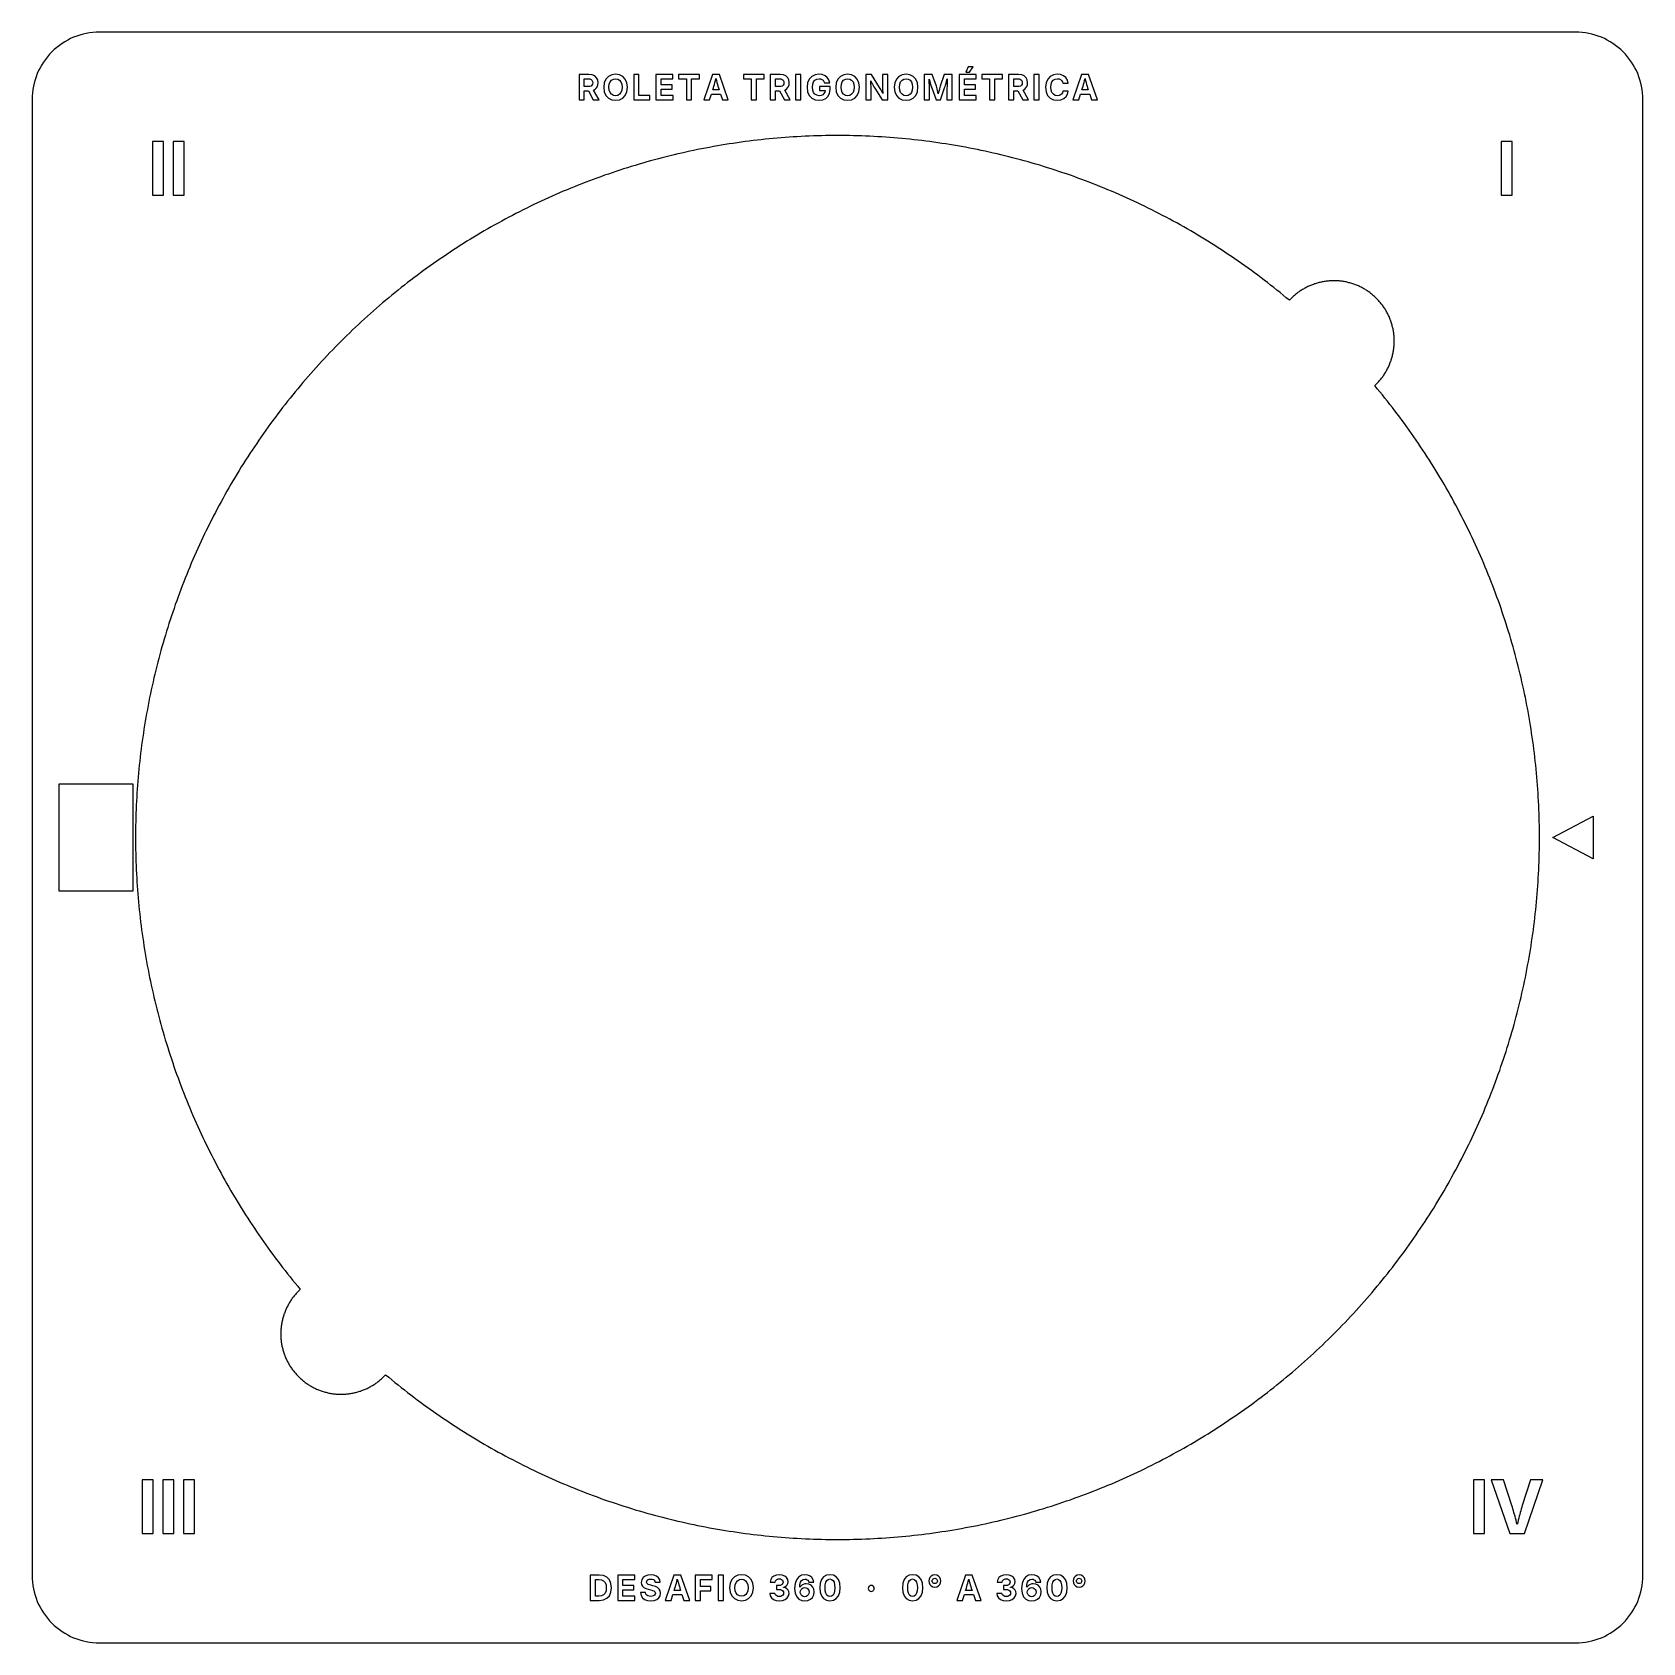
# Model space of a CAD drawing. Header units: millimetres. Extents: x 0 to 240, y 0 to 240.
import ezdxf

# ---------------------------------------------------------------- set-up
doc = ezdxf.new("R2010")
doc.units = ezdxf.units.MM
for name, color, linetype in [('CORTE', 1, 'CONTINUOUS'), ('GRAVAR', 7, 'CONTINUOUS'), ('MARCAR', 5, 'CONTINUOUS')]:
    doc.layers.add(name, color=color, linetype=linetype)

msp = doc.modelspace()

# ---------------------------------------------------------------- linework, layer by layer
at = {"layer": 'CORTE'}
for points in [[(230, 0), (230.491, 0.012), (230.98, 0.048), (231.467, 0.108), (231.951, 0.192), (232.43, 0.3), (232.903, 0.431), (233.369, 0.585), (233.827, 0.761), (234.276, 0.96), (234.714, 1.181), (235.141, 1.423), (235.556, 1.685), (235.957, 1.968), (236.344, 2.27), (236.716, 2.59), (237.071, 2.929), (237.41, 3.284), (237.73, 3.656), (238.032, 4.043), (238.315, 4.444), (238.577, 4.859), (238.819, 5.286), (239.04, 5.724), (239.239, 6.173), (239.415, 6.631), (239.569, 7.097), (239.7, 7.57), (239.808, 8.049), (239.892, 8.533), (239.952, 9.02), (239.988, 9.509), (240, 10), (240, 230), (239.988, 230.491), (239.952, 230.98), (239.892, 231.467), (239.808, 231.951), (239.7, 232.43), (239.569, 232.903), (239.415, 233.369), (239.239, 233.827), (239.04, 234.276), (238.819, 234.714), (238.577, 235.141), (238.315, 235.556), (238.032, 235.957), (237.73, 236.344), (237.41, 236.716), (237.071, 237.071), (236.716, 237.41), (236.344, 237.73), (235.957, 238.032), (235.556, 238.315), (235.141, 238.577), (234.714, 238.819), (234.276, 239.04), (233.827, 239.239), (233.369, 239.415), (232.903, 239.569), (232.43, 239.7), (231.951, 239.808), (231.467, 239.892), (230.98, 239.952), (230.491, 239.988), (230, 240), (10, 240), (9.509, 239.988), (9.02, 239.952), (8.533, 239.892), (8.049, 239.808), (7.57, 239.7), (7.097, 239.569), (6.631, 239.415), (6.173, 239.239), (5.724, 239.04), (5.286, 238.819), (4.859, 238.577), (4.444, 238.315), (4.043, 238.032), (3.656, 237.73), (3.284, 237.41), (2.929, 237.071), (2.59, 236.716), (2.27, 236.344), (1.968, 235.957), (1.685, 235.556), (1.423, 235.141), (1.181, 234.714), (0.96, 234.276), (0.761, 233.827), (0.585, 233.369), (0.431, 232.903), (0.3, 232.43), (0.192, 231.951), (0.108, 231.467), (0.048, 230.98), (0.012, 230.491), (0, 230), (0, 10), (0.012, 9.509), (0.048, 9.02), (0.108, 8.533), (0.192, 8.049), (0.3, 7.57), (0.431, 7.097), (0.585, 6.631), (0.761, 6.173), (0.96, 5.724), (1.181, 5.286), (1.423, 4.859), (1.685, 4.444), (1.968, 4.043), (2.27, 3.656), (2.59, 3.284), (2.929, 2.929), (3.284, 2.59), (3.656, 2.27), (4.043, 1.968), (4.444, 1.685), (4.859, 1.423), (5.286, 1.181), (5.724, 0.96), (6.173, 0.761), (6.631, 0.585), (7.097, 0.431), (7.57, 0.3), (8.049, 0.192), (8.533, 0.108), (9.02, 0.048), (9.509, 0.012), (10, 0)], [(200.048, 187.332), (200.157, 187.434), (200.265, 187.538), (200.371, 187.643), (200.475, 187.751), (200.578, 187.86), (200.678, 187.971), (200.777, 188.083), (200.874, 188.198), (200.969, 188.313), (201.062, 188.431), (201.153, 188.55), (201.242, 188.67), (201.329, 188.792), (201.414, 188.915), (201.497, 189.04), (201.578, 189.166), (201.657, 189.293), (201.733, 189.422), (201.808, 189.552), (201.88, 189.683), (201.95, 189.815), (202.018, 189.948), (202.084, 190.083), (202.147, 190.219), (202.208, 190.355), (202.267, 190.493), (202.324, 190.632), (202.378, 190.771), (202.43, 190.912), (202.48, 191.053), (202.527, 191.195), (202.572, 191.338), (202.614, 191.481), (202.654, 191.626), (202.692, 191.771), (202.727, 191.916), (202.76, 192.062), (202.791, 192.209), (202.819, 192.356), (202.844, 192.503), (202.867, 192.651), (202.888, 192.8), (202.906, 192.948), (202.922, 193.097), (202.935, 193.246), (202.945, 193.396), (202.954, 193.545), (202.959, 193.695), (202.963, 193.845), (202.963, 193.994), (202.962, 194.144), (202.957, 194.294), (202.951, 194.443), (202.941, 194.593), (202.93, 194.742), (202.915, 194.891), (202.899, 195.04), (202.88, 195.188), (202.858, 195.337), (202.834, 195.484), (202.807, 195.632), (202.778, 195.779), (202.747, 195.925), (202.713, 196.071), (202.677, 196.216), (202.638, 196.361), (202.597, 196.505), (202.554, 196.648), (202.508, 196.791), (202.46, 196.932), (202.409, 197.073), (202.356, 197.213), (202.301, 197.353), (202.243, 197.491), (202.183, 197.628), (202.121, 197.764), (202.057, 197.9), (201.99, 198.034), (201.922, 198.167), (201.851, 198.298), (201.777, 198.429), (201.702, 198.558), (201.624, 198.687), (201.545, 198.813), (201.463, 198.939), (201.379, 199.063), (201.293, 199.186), (201.205, 199.307), (201.116, 199.427), (201.024, 199.545), (200.93, 199.661), (200.834, 199.777), (200.736, 199.89), (200.637, 200.002), (200.536, 200.112), (200.432, 200.221), (200.327, 200.327), (200.221, 200.432), (200.112, 200.536), (200.002, 200.637), (199.89, 200.736), (199.777, 200.834), (199.661, 200.93), (199.545, 201.024), (199.427, 201.116), (199.307, 201.205), (199.186, 201.293), (199.063, 201.379), (198.939, 201.463), (198.813, 201.545), (198.687, 201.624), (198.558, 201.702), (198.429, 201.777), (198.298, 201.851), (198.167, 201.922), (198.034, 201.99), (197.9, 202.057), (197.764, 202.121), (197.628, 202.183), (197.491, 202.243), (197.353, 202.301), (197.213, 202.356), (197.073, 202.409), (196.932, 202.46), (196.791, 202.508), (196.648, 202.554), (196.505, 202.597), (196.361, 202.638), (196.216, 202.677), (196.071, 202.713), (195.925, 202.747), (195.779, 202.778), (195.632, 202.807), (195.484, 202.834), (195.337, 202.858), (195.188, 202.88), (195.04, 202.899), (194.891, 202.915), (194.742, 202.93), (194.593, 202.941), (194.443, 202.951), (194.294, 202.957), (194.144, 202.962), (193.994, 202.963), (193.845, 202.963), (193.695, 202.959), (193.545, 202.954), (193.396, 202.945), (193.246, 202.935), (193.097, 202.922), (192.948, 202.906), (192.8, 202.888), (192.651, 202.867), (192.503, 202.844), (192.356, 202.819), (192.209, 202.791), (192.062, 202.76), (191.916, 202.727), (191.771, 202.692), (191.626, 202.654), (191.481, 202.614), (191.338, 202.572), (191.195, 202.527), (191.053, 202.48), (190.912, 202.43), (190.771, 202.378), (190.632, 202.324), (190.493, 202.267), (190.355, 202.208), (190.219, 202.147), (190.083, 202.084), (189.948, 202.018), (189.815, 201.95), (189.683, 201.88), (189.552, 201.808), (189.422, 201.733), (189.293, 201.657), (189.166, 201.578), (189.04, 201.497), (188.915, 201.414), (188.792, 201.329), (188.67, 201.242), (188.55, 201.153), (188.431, 201.062), (188.313, 200.969), (188.198, 200.874), (188.083, 200.777), (187.971, 200.678), (187.86, 200.578), (187.751, 200.475), (187.643, 200.371), (187.538, 200.265), (187.434, 200.157), (187.332, 200.048), (186.872, 200.432), (186.409, 200.814), (185.945, 201.194), (185.478, 201.57), (185.01, 201.944), (184.539, 202.316), (184.066, 202.684), (183.591, 203.05), (183.114, 203.413), (182.635, 203.774), (182.153, 204.132), (181.67, 204.486), (181.185, 204.839), (180.697, 205.188), (180.208, 205.534), (179.717, 205.878), (179.223, 206.219), (178.728, 206.557), (178.231, 206.892), (177.732, 207.225), (177.231, 207.554), (176.728, 207.881), (176.224, 208.205), (175.717, 208.526), (175.209, 208.844), (174.698, 209.159), (174.186, 209.471), (173.673, 209.78), (173.157, 210.086), (172.64, 210.389), (172.121, 210.69), (171.6, 210.987), (171.078, 211.281), (170.553, 211.572), (170.028, 211.861), (169.5, 212.146), (168.971, 212.428), (168.441, 212.707), (167.908, 212.984), (167.375, 213.257), (166.839, 213.527), (166.302, 213.794), (165.764, 214.058), (165.224, 214.318), (164.682, 214.576), (164.14, 214.831), (163.595, 215.082), (163.049, 215.331), (162.502, 215.576), (161.954, 215.818), (161.404, 216.057), (160.852, 216.292), (160.3, 216.525), (159.746, 216.755), (159.19, 216.981), (158.634, 217.204), (158.076, 217.424), (157.517, 217.64), (156.956, 217.854), (156.395, 218.064), (155.832, 218.271), (155.268, 218.475), (154.703, 218.675), (154.137, 218.873), (153.57, 219.067), (153.001, 219.258), (152.432, 219.445), (151.861, 219.629), (151.289, 219.811), (150.717, 219.988), (150.143, 220.163), (149.568, 220.334), (148.993, 220.502), (148.416, 220.666), (147.839, 220.827), (147.26, 220.985), (146.681, 221.14), (146.1, 221.291), (145.519, 221.439), (144.937, 221.584), (144.355, 221.725), (143.771, 221.863), (143.187, 221.998), (142.602, 222.129), (142.016, 222.257), (141.429, 222.381), (140.842, 222.503), (140.254, 222.62), (139.666, 222.735), (139.076, 222.846), (138.487, 222.953), (137.896, 223.058), (137.305, 223.159), (136.713, 223.256), (136.121, 223.35), (135.528, 223.441), (134.935, 223.528), (134.341, 223.612), (133.747, 223.693), (133.153, 223.77), (132.558, 223.843), (131.962, 223.914), (131.366, 223.981), (130.77, 224.044), (130.173, 224.104), (129.576, 224.161), (128.979, 224.214), (128.382, 224.264), (127.784, 224.31), (127.186, 224.353), (126.587, 224.392), (125.989, 224.428), (125.39, 224.461), (124.791, 224.49), (124.192, 224.516), (123.593, 224.538), (122.993, 224.557), (122.394, 224.573), (121.795, 224.585), (121.195, 224.593), (120.595, 224.598), (119.996, 224.6), (119.396, 224.598), (118.797, 224.593), (118.197, 224.584), (117.598, 224.572), (116.998, 224.557), (116.399, 224.538), (115.8, 224.516), (115.2, 224.49), (114.602, 224.461), (114.003, 224.428), (113.404, 224.392), (112.806, 224.352), (112.208, 224.309), (111.61, 224.263), (111.013, 224.213), (110.415, 224.16), (109.818, 224.103), (109.222, 224.043), (108.625, 223.98), (108.03, 223.913), (107.434, 223.842), (106.839, 223.769), (106.244, 223.692), (105.65, 223.611), (105.057, 223.527), (104.463, 223.44), (103.871, 223.349), (103.278, 223.255), (102.687, 223.157), (102.096, 223.056), (101.505, 222.952), (100.915, 222.844), (100.326, 222.733), (99.737, 222.619), (99.15, 222.501), (98.562, 222.38), (97.976, 222.255), (97.39, 222.127), (96.805, 221.996), (96.221, 221.861), (95.637, 221.723), (95.054, 221.582), (94.472, 221.437), (93.891, 221.289), (93.311, 221.138), (92.732, 220.983), (92.153, 220.825), (91.576, 220.664), (90.999, 220.499), (90.424, 220.331), (89.849, 220.16), (89.275, 219.986), (88.703, 219.808), (88.131, 219.627), (87.56, 219.443), (86.991, 219.255), (86.422, 219.064), (85.855, 218.87), (85.289, 218.673), (84.724, 218.472), (84.16, 218.268), (83.597, 218.061), (83.036, 217.851), (82.475, 217.637), (81.916, 217.421), (81.358, 217.201), (80.802, 216.978), (80.247, 216.751), (79.693, 216.522), (79.14, 216.289), (78.589, 216.053), (78.039, 215.814), (77.49, 215.572), (76.943, 215.327), (76.397, 215.079), (75.853, 214.827), (75.31, 214.573), (74.769, 214.315), (74.229, 214.054), (73.69, 213.79), (73.153, 213.523), (72.618, 213.253), (72.084, 212.98), (71.552, 212.704), (71.021, 212.424), (70.492, 212.142), (69.965, 211.857), (69.439, 211.568), (68.915, 211.277), (68.393, 210.983), (67.872, 210.685), (67.353, 210.385), (66.836, 210.082), (66.32, 209.775), (65.806, 209.466), (65.294, 209.154), (64.784, 208.839), (64.276, 208.521), (63.769, 208.2), (63.265, 207.876), (62.762, 207.55), (62.261, 207.22), (61.762, 206.888), (61.265, 206.552), (60.77, 206.214), (60.276, 205.873), (59.785, 205.53), (59.296, 205.183), (58.808, 204.834), (58.323, 204.481), (57.84, 204.127), (57.359, 203.769), (56.879, 203.408), (56.402, 203.045), (55.927, 202.679), (55.454, 202.311), (54.984, 201.939), (54.515, 201.565), (54.048, 201.188), (53.584, 200.809), (53.122, 200.427), (52.662, 200.042), (52.204, 199.655), (51.749, 199.265), (51.296, 198.872), (50.845, 198.477), (50.396, 198.08), (49.949, 197.679), (49.505, 197.276), (49.063, 196.871), (48.624, 196.463), (48.187, 196.053), (47.752, 195.64), (47.319, 195.224), (46.889, 194.806), (46.462, 194.386), (46.037, 193.963), (45.614, 193.538), (45.194, 193.111), (44.776, 192.681), (44.36, 192.248), (43.947, 191.813), (43.537, 191.376), (43.129, 190.937), (42.724, 190.495), (42.321, 190.051), (41.92, 189.604), (41.523, 189.155), (41.128, 188.704), (40.735, 188.251), (40.345, 187.796), (39.958, 187.338), (39.573, 186.878), (39.191, 186.416), (38.812, 185.952), (38.435, 185.485), (38.061, 185.016), (37.689, 184.546), (37.321, 184.073), (36.955, 183.598), (36.592, 183.121), (36.231, 182.641), (35.873, 182.16), (35.519, 181.677), (35.166, 181.192), (34.817, 180.704), (34.47, 180.215), (34.127, 179.724), (33.786, 179.23), (33.448, 178.735), (33.112, 178.238), (32.78, 177.739), (32.45, 177.238), (32.124, 176.735), (31.8, 176.231), (31.479, 175.724), (31.161, 175.216), (30.846, 174.706), (30.534, 174.194), (30.225, 173.68), (29.918, 173.164), (29.615, 172.647), (29.315, 172.128), (29.017, 171.607), (28.723, 171.085), (28.432, 170.561), (28.143, 170.035), (27.858, 169.508), (27.576, 168.979), (27.296, 168.448), (27.02, 167.916), (26.747, 167.382), (26.477, 166.847), (26.21, 166.31), (25.946, 165.771), (25.685, 165.231), (25.427, 164.69), (25.173, 164.147), (24.921, 163.603), (24.673, 163.057), (24.428, 162.51), (24.186, 161.961), (23.947, 161.411), (23.711, 160.86), (23.478, 160.307), (23.249, 159.753), (23.022, 159.198), (22.799, 158.642), (22.579, 158.084), (22.363, 157.525), (22.149, 156.964), (21.939, 156.403), (21.732, 155.84), (21.528, 155.276), (21.327, 154.711), (21.13, 154.145), (20.936, 153.578), (20.745, 153.009), (20.557, 152.44), (20.373, 151.869), (20.192, 151.297), (20.014, 150.725), (19.84, 150.151), (19.669, 149.576), (19.501, 149.001), (19.336, 148.424), (19.175, 147.847), (19.017, 147.268), (18.862, 146.689), (18.711, 146.109), (18.563, 145.528), (18.418, 144.946), (18.277, 144.363), (18.139, 143.779), (18.004, 143.195), (17.873, 142.61), (17.745, 142.024), (17.62, 141.438), (17.499, 140.85), (17.381, 140.263), (17.267, 139.674), (17.156, 139.085), (17.048, 138.495), (16.944, 137.904), (16.843, 137.313), (16.745, 136.722), (16.651, 136.129), (16.56, 135.537), (16.473, 134.943), (16.389, 134.35), (16.308, 133.756), (16.231, 133.161), (16.158, 132.566), (16.087, 131.97), (16.02, 131.375), (15.957, 130.778), (15.897, 130.182), (15.84, 129.585), (15.787, 128.987), (15.737, 128.39), (15.691, 127.792), (15.648, 127.194), (15.608, 126.596), (15.572, 125.997), (15.539, 125.398), (15.51, 124.8), (15.484, 124.2), (15.462, 123.601), (15.443, 123.002), (15.428, 122.402), (15.416, 121.803), (15.407, 121.203), (15.402, 120.604), (15.4, 120.004), (15.402, 119.405), (15.407, 118.805), (15.415, 118.205), (15.427, 117.606), (15.443, 117.007), (15.462, 116.407), (15.484, 115.808), (15.51, 115.209), (15.539, 114.61), (15.572, 114.011), (15.608, 113.413), (15.647, 112.814), (15.69, 112.216), (15.736, 111.618), (15.786, 111.021), (15.839, 110.424), (15.896, 109.827), (15.956, 109.23), (16.019, 108.634), (16.086, 108.038), (16.157, 107.442), (16.23, 106.847), (16.307, 106.253), (16.388, 105.659), (16.472, 105.065), (16.559, 104.472), (16.65, 103.879), (16.744, 103.287), (16.841, 102.695), (16.942, 102.104), (17.047, 101.513), (17.154, 100.924), (17.265, 100.334), (17.38, 99.746), (17.497, 99.158), (17.619, 98.571), (17.743, 97.984), (17.871, 97.398), (18.002, 96.813), (18.137, 96.229), (18.275, 95.645), (18.416, 95.063), (18.561, 94.481), (18.709, 93.9), (18.86, 93.319), (19.015, 92.74), (19.173, 92.161), (19.334, 91.584), (19.498, 91.007), (19.666, 90.432), (19.837, 89.857), (20.012, 89.283), (20.189, 88.711), (20.371, 88.139), (20.555, 87.568), (20.742, 86.999), (20.933, 86.43), (21.127, 85.863), (21.325, 85.297), (21.525, 84.732), (21.729, 84.168), (21.936, 83.605), (22.146, 83.044), (22.36, 82.483), (22.576, 81.924), (22.796, 81.366), (23.019, 80.81), (23.245, 80.254), (23.475, 79.7), (23.708, 79.148), (23.943, 78.596), (24.182, 78.046), (24.424, 77.498), (24.669, 76.951), (24.918, 76.405), (25.169, 75.86), (25.424, 75.318), (25.682, 74.776), (25.942, 74.236), (26.206, 73.698), (26.473, 73.161), (26.743, 72.625), (27.016, 72.092), (27.293, 71.559), (27.572, 71.029), (27.854, 70.5), (28.139, 69.972), (28.428, 69.447), (28.719, 68.922), (29.013, 68.4), (29.31, 67.879), (29.611, 67.36), (29.914, 66.843), (30.22, 66.327), (30.529, 65.814), (30.841, 65.302), (31.156, 64.791), (31.474, 64.283), (31.795, 63.776), (32.119, 63.272), (32.446, 62.769), (32.775, 62.268), (33.108, 61.769), (33.443, 61.272), (33.781, 60.777), (34.122, 60.283), (34.466, 59.792), (34.812, 59.303), (35.161, 58.815), (35.514, 58.33), (35.868, 57.847), (36.226, 57.365), (36.587, 56.886), (36.95, 56.409), (37.316, 55.934), (37.684, 55.461), (38.056, 54.99), (38.43, 54.522), (38.806, 54.055), (39.186, 53.591), (39.568, 53.128), (39.952, 52.668), (39.843, 52.566), (39.735, 52.462), (39.629, 52.357), (39.525, 52.249), (39.422, 52.14), (39.322, 52.029), (39.223, 51.917), (39.126, 51.802), (39.031, 51.687), (38.938, 51.569), (38.847, 51.45), (38.758, 51.33), (38.671, 51.208), (38.586, 51.085), (38.503, 50.96), (38.422, 50.834), (38.343, 50.707), (38.267, 50.578), (38.192, 50.448), (38.12, 50.317), (38.05, 50.185), (37.982, 50.052), (37.916, 49.917), (37.853, 49.781), (37.792, 49.645), (37.733, 49.507), (37.676, 49.368), (37.622, 49.229), (37.57, 49.088), (37.52, 48.947), (37.473, 48.805), (37.428, 48.662), (37.386, 48.519), (37.346, 48.374), (37.308, 48.229), (37.273, 48.084), (37.24, 47.938), (37.209, 47.791), (37.181, 47.644), (37.156, 47.497), (37.133, 47.349), (37.112, 47.2), (37.094, 47.052), (37.078, 46.903), (37.065, 46.754), (37.055, 46.604), (37.046, 46.455), (37.041, 46.305), (37.037, 46.155), (37.037, 46.006), (37.038, 45.856), (37.043, 45.706), (37.049, 45.557), (37.059, 45.407), (37.07, 45.258), (37.085, 45.109), (37.101, 44.96), (37.12, 44.812), (37.142, 44.663), (37.166, 44.516), (37.193, 44.368), (37.222, 44.221), (37.253, 44.075), (37.287, 43.929), (37.323, 43.784), (37.362, 43.639), (37.403, 43.495), (37.446, 43.352), (37.492, 43.209), (37.54, 43.068), (37.591, 42.927), (37.644, 42.787), (37.699, 42.647), (37.757, 42.509), (37.817, 42.372), (37.879, 42.236), (37.943, 42.1), (38.01, 41.966), (38.078, 41.833), (38.149, 41.702), (38.223, 41.571), (38.298, 41.442), (38.376, 41.313), (38.455, 41.187), (38.537, 41.061), (38.621, 40.937), (38.707, 40.814), (38.795, 40.693), (38.884, 40.573), (38.976, 40.455), (39.07, 40.339), (39.166, 40.223), (39.264, 40.11), (39.363, 39.998), (39.464, 39.888), (39.568, 39.779), (39.673, 39.673), (39.779, 39.568), (39.888, 39.464), (39.998, 39.363), (40.11, 39.264), (40.223, 39.166), (40.339, 39.07), (40.455, 38.976), (40.573, 38.884), (40.693, 38.795), (40.814, 38.707), (40.937, 38.621), (41.061, 38.537), (41.187, 38.455), (41.313, 38.376), (41.442, 38.298), (41.571, 38.223), (41.702, 38.149), (41.833, 38.078), (41.966, 38.01), (42.1, 37.943), (42.236, 37.879), (42.372, 37.817), (42.509, 37.757), (42.647, 37.699), (42.787, 37.644), (42.927, 37.591), (43.068, 37.54), (43.209, 37.492), (43.352, 37.446), (43.495, 37.403), (43.639, 37.362), (43.784, 37.323), (43.929, 37.287), (44.075, 37.253), (44.221, 37.222), (44.368, 37.193), (44.516, 37.166), (44.663, 37.142), (44.812, 37.12), (44.96, 37.101), (45.109, 37.085), (45.258, 37.07), (45.407, 37.059), (45.557, 37.049), (45.706, 37.043), (45.856, 37.038), (46.006, 37.037), (46.155, 37.037), (46.305, 37.041), (46.455, 37.046), (46.604, 37.055), (46.754, 37.065), (46.903, 37.078), (47.052, 37.094), (47.2, 37.112), (47.349, 37.133), (47.497, 37.156), (47.644, 37.181), (47.791, 37.209), (47.938, 37.24), (48.084, 37.273), (48.229, 37.308), (48.374, 37.346), (48.519, 37.386), (48.662, 37.428), (48.805, 37.473), (48.947, 37.52), (49.088, 37.57), (49.229, 37.622), (49.368, 37.676), (49.507, 37.733), (49.645, 37.792), (49.781, 37.853), (49.917, 37.916), (50.052, 37.982), (50.185, 38.05), (50.317, 38.12), (50.448, 38.192), (50.578, 38.267), (50.707, 38.343), (50.834, 38.422), (50.96, 38.503), (51.085, 38.586), (51.208, 38.671), (51.33, 38.758), (51.45, 38.847), (51.569, 38.938), (51.687, 39.031), (51.802, 39.126), (51.917, 39.223), (52.029, 39.322), (52.14, 39.422), (52.249, 39.525), (52.357, 39.629), (52.462, 39.735), (52.566, 39.843), (52.668, 39.952), (53.128, 39.568), (53.591, 39.186), (54.055, 38.806), (54.522, 38.43), (54.99, 38.056), (55.461, 37.684), (55.934, 37.316), (56.409, 36.95), (56.886, 36.587), (57.365, 36.226), (57.847, 35.868), (58.33, 35.514), (58.815, 35.161), (59.303, 34.812), (59.792, 34.466), (60.283, 34.122), (60.777, 33.781), (61.272, 33.443), (61.769, 33.108), (62.268, 32.775), (62.769, 32.446), (63.272, 32.119), (63.776, 31.795), (64.283, 31.474), (64.791, 31.156), (65.302, 30.841), (65.814, 30.529), (66.327, 30.22), (66.843, 29.914), (67.36, 29.611), (67.879, 29.31), (68.4, 29.013), (68.922, 28.719), (69.447, 28.428), (69.972, 28.139), (70.5, 27.854), (71.029, 27.572), (71.559, 27.293), (72.092, 27.016), (72.625, 26.743), (73.161, 26.473), (73.698, 26.206), (74.236, 25.942), (74.776, 25.682), (75.318, 25.424), (75.86, 25.169), (76.405, 24.918), (76.951, 24.669), (77.498, 24.424), (78.046, 24.182), (78.596, 23.943), (79.148, 23.708), (79.7, 23.475), (80.254, 23.245), (80.81, 23.019), (81.366, 22.796), (81.924, 22.576), (82.483, 22.36), (83.044, 22.146), (83.605, 21.936), (84.168, 21.729), (84.732, 21.525), (85.297, 21.325), (85.863, 21.127), (86.43, 20.933), (86.999, 20.742), (87.568, 20.555), (88.139, 20.371), (88.711, 20.189), (89.283, 20.012), (89.857, 19.837), (90.432, 19.666), (91.007, 19.498), (91.584, 19.334), (92.161, 19.173), (92.74, 19.015), (93.319, 18.86), (93.9, 18.709), (94.481, 18.561), (95.063, 18.416), (95.645, 18.275), (96.229, 18.137), (96.813, 18.002), (97.398, 17.871), (97.984, 17.743), (98.571, 17.619), (99.158, 17.497), (99.746, 17.38), (100.334, 17.265), (100.924, 17.154), (101.513, 17.047), (102.104, 16.942), (102.695, 16.841), (103.287, 16.744), (103.879, 16.65), (104.472, 16.559), (105.065, 16.472), (105.659, 16.388), (106.253, 16.307), (106.847, 16.23), (107.442, 16.157), (108.038, 16.086), (108.634, 16.019), (109.23, 15.956), (109.827, 15.896), (110.424, 15.839), (111.021, 15.786), (111.618, 15.736), (112.216, 15.69), (112.814, 15.647), (113.413, 15.608), (114.011, 15.572), (114.61, 15.539), (115.209, 15.51), (115.808, 15.484), (116.407, 15.462), (117.007, 15.443), (117.606, 15.427), (118.205, 15.415), (118.805, 15.407), (119.405, 15.402), (120.004, 15.4), (120.604, 15.402), (121.203, 15.407), (121.803, 15.416), (122.402, 15.428), (123.002, 15.443), (123.601, 15.462), (124.2, 15.484), (124.8, 15.51), (125.398, 15.539), (125.997, 15.572), (126.596, 15.608), (127.194, 15.648), (127.792, 15.691), (128.39, 15.737), (128.987, 15.787), (129.585, 15.84), (130.182, 15.897), (130.778, 15.957), (131.375, 16.02), (131.97, 16.087), (132.566, 16.158), (133.161, 16.231), (133.756, 16.308), (134.35, 16.389), (134.943, 16.473), (135.537, 16.56), (136.129, 16.651), (136.722, 16.745), (137.313, 16.843), (137.904, 16.944), (138.495, 17.048), (139.085, 17.156), (139.674, 17.267), (140.263, 17.381), (140.85, 17.499), (141.438, 17.62), (142.024, 17.745), (142.61, 17.873), (143.195, 18.004), (143.779, 18.139), (144.363, 18.277), (144.946, 18.418), (145.528, 18.563), (146.109, 18.711), (146.689, 18.862), (147.268, 19.017), (147.847, 19.175), (148.424, 19.336), (149.001, 19.501), (149.576, 19.669), (150.151, 19.84), (150.725, 20.014), (151.297, 20.192), (151.869, 20.373), (152.44, 20.557), (153.009, 20.745), (153.578, 20.936), (154.145, 21.13), (154.711, 21.327), (155.276, 21.528), (155.84, 21.732), (156.403, 21.939), (156.964, 22.149), (157.525, 22.363), (158.084, 22.579), (158.642, 22.799), (159.198, 23.022), (159.753, 23.249), (160.307, 23.478), (160.86, 23.711), (161.411, 23.947), (161.961, 24.186), (162.51, 24.428), (163.057, 24.673), (163.603, 24.921), (164.147, 25.173), (164.69, 25.427), (165.231, 25.685), (165.771, 25.946), (166.31, 26.21), (166.847, 26.477), (167.382, 26.747), (167.916, 27.02), (168.448, 27.296), (168.979, 27.576), (169.508, 27.858), (170.035, 28.143), (170.561, 28.432), (171.085, 28.723), (171.607, 29.017), (172.128, 29.315), (172.647, 29.615), (173.164, 29.918), (173.68, 30.225), (174.194, 30.534), (174.706, 30.846), (175.216, 31.161), (175.724, 31.479), (176.231, 31.8), (176.735, 32.124), (177.238, 32.45), (177.739, 32.78), (178.238, 33.112), (178.735, 33.448), (179.23, 33.786), (179.724, 34.127), (180.215, 34.47), (180.704, 34.817), (181.192, 35.166), (181.677, 35.519), (182.16, 35.873), (182.641, 36.231), (183.121, 36.592), (183.598, 36.955), (184.073, 37.321), (184.546, 37.689), (185.016, 38.061), (185.485, 38.435), (185.952, 38.812), (186.416, 39.191), (186.878, 39.573), (187.338, 39.958), (187.796, 40.345), (188.251, 40.735), (188.704, 41.128), (189.155, 41.523), (189.604, 41.92), (190.051, 42.321), (190.495, 42.724), (190.937, 43.129), (191.376, 43.537), (191.813, 43.947), (192.248, 44.36), (192.681, 44.776), (193.111, 45.194), (193.538, 45.614), (193.963, 46.037), (194.386, 46.462), (194.806, 46.889), (195.224, 47.319), (195.64, 47.752), (196.053, 48.187), (196.463, 48.624), (196.871, 49.063), (197.276, 49.505), (197.679, 49.949), (198.08, 50.396), (198.477, 50.845), (198.872, 51.296), (199.265, 51.749), (199.655, 52.204), (200.042, 52.662), (200.427, 53.122), (200.809, 53.584), (201.188, 54.048), (201.565, 54.515), (201.939, 54.984), (202.311, 55.454), (202.679, 55.927), (203.045, 56.402), (203.408, 56.879), (203.769, 57.359), (204.127, 57.84), (204.481, 58.323), (204.834, 58.808), (205.183, 59.296), (205.53, 59.785), (205.873, 60.276), (206.214, 60.77), (206.552, 61.265), (206.888, 61.762), (207.22, 62.261), (207.55, 62.762), (207.876, 63.265), (208.2, 63.769), (208.521, 64.276), (208.839, 64.784), (209.154, 65.294), (209.466, 65.806), (209.775, 66.32), (210.082, 66.836), (210.385, 67.353), (210.685, 67.872), (210.983, 68.393), (211.277, 68.915), (211.568, 69.439), (211.857, 69.965), (212.142, 70.492), (212.424, 71.021), (212.704, 71.552), (212.98, 72.084), (213.253, 72.618), (213.523, 73.153), (213.79, 73.69), (214.054, 74.229), (214.315, 74.769), (214.573, 75.31), (214.827, 75.853), (215.079, 76.397), (215.327, 76.943), (215.572, 77.49), (215.814, 78.039), (216.053, 78.589), (216.289, 79.14), (216.522, 79.693), (216.751, 80.247), (216.978, 80.802), (217.201, 81.358), (217.421, 81.916), (217.637, 82.475), (217.851, 83.036), (218.061, 83.597), (218.268, 84.16), (218.472, 84.724), (218.673, 85.289), (218.87, 85.855), (219.064, 86.422), (219.255, 86.991), (219.443, 87.56), (219.627, 88.131), (219.808, 88.703), (219.986, 89.275), (220.16, 89.849), (220.331, 90.424), (220.499, 90.999), (220.664, 91.576), (220.825, 92.153), (220.983, 92.732), (221.138, 93.311), (221.289, 93.891), (221.437, 94.472), (221.582, 95.054), (221.723, 95.637), (221.861, 96.221), (221.996, 96.805), (222.127, 97.39), (222.255, 97.976), (222.38, 98.562), (222.501, 99.15), (222.619, 99.737), (222.733, 100.326), (222.844, 100.915), (222.952, 101.505), (223.056, 102.096), (223.157, 102.687), (223.255, 103.278), (223.349, 103.871), (223.44, 104.463), (223.527, 105.057), (223.611, 105.65), (223.692, 106.244), (223.769, 106.839), (223.842, 107.434), (223.913, 108.03), (223.98, 108.625), (224.043, 109.222), (224.103, 109.818), (224.16, 110.415), (224.213, 111.013), (224.263, 111.61), (224.309, 112.208), (224.352, 112.806), (224.392, 113.404), (224.428, 114.003), (224.461, 114.602), (224.49, 115.2), (224.516, 115.8), (224.538, 116.399), (224.557, 116.998), (224.572, 117.598), (224.584, 118.197), (224.593, 118.797), (224.598, 119.396), (224.6, 119.996), (224.598, 120.595), (224.593, 121.195), (224.585, 121.795), (224.573, 122.394), (224.557, 122.993), (224.538, 123.593), (224.516, 124.192), (224.49, 124.791), (224.461, 125.39), (224.428, 125.989), (224.392, 126.587), (224.353, 127.186), (224.31, 127.784), (224.264, 128.382), (224.214, 128.979), (224.161, 129.576), (224.104, 130.173), (224.044, 130.77), (223.981, 131.366), (223.914, 131.962), (223.843, 132.558), (223.77, 133.153), (223.693, 133.747), (223.612, 134.341), (223.528, 134.935), (223.441, 135.528), (223.35, 136.121), (223.256, 136.713), (223.159, 137.305), (223.058, 137.896), (222.953, 138.487), (222.846, 139.076), (222.735, 139.666), (222.62, 140.254), (222.503, 140.842), (222.381, 141.429), (222.257, 142.016), (222.129, 142.602), (221.998, 143.187), (221.863, 143.771), (221.725, 144.355), (221.584, 144.937), (221.439, 145.519), (221.291, 146.1), (221.14, 146.681), (220.985, 147.26), (220.827, 147.839), (220.666, 148.416), (220.502, 148.993), (220.334, 149.568), (220.163, 150.143), (219.988, 150.717), (219.811, 151.289), (219.629, 151.861), (219.445, 152.432), (219.258, 153.001), (219.067, 153.57), (218.873, 154.137), (218.675, 154.703), (218.475, 155.268), (218.271, 155.832), (218.064, 156.395), (217.854, 156.956), (217.64, 157.517), (217.424, 158.076), (217.204, 158.634), (216.981, 159.19), (216.755, 159.746), (216.525, 160.3), (216.292, 160.852), (216.057, 161.404), (215.818, 161.954), (215.576, 162.502), (215.331, 163.049), (215.082, 163.595), (214.831, 164.14), (214.576, 164.682), (214.318, 165.224), (214.058, 165.764), (213.794, 166.302), (213.527, 166.839), (213.257, 167.375), (212.984, 167.908), (212.707, 168.441), (212.428, 168.971), (212.146, 169.5), (211.861, 170.028), (211.572, 170.553), (211.281, 171.078), (210.987, 171.6), (210.69, 172.121), (210.389, 172.64), (210.086, 173.157), (209.78, 173.673), (209.471, 174.186), (209.159, 174.698), (208.844, 175.209), (208.526, 175.717), (208.205, 176.224), (207.881, 176.728), (207.554, 177.231), (207.225, 177.732), (206.892, 178.231), (206.557, 178.728), (206.219, 179.223), (205.878, 179.717), (205.534, 180.208), (205.188, 180.697), (204.839, 181.185), (204.486, 181.67), (204.132, 182.153), (203.774, 182.635), (203.413, 183.114), (203.05, 183.591), (202.684, 184.066), (202.316, 184.539), (201.944, 185.01), (201.57, 185.478), (201.194, 185.945), (200.814, 186.409), (200.432, 186.872)]]:
    msp.add_lwpolyline(points, close=True, dxfattribs=at)
at = {"layer": 'GRAVAR'}
for points in [[(81.484, 229.9), (82.262, 229.9), (82.262, 231.257), (82.874, 231.257), (83.598, 229.9), (84.46, 229.9), (83.652, 231.382), (83.888, 231.516), (84.076, 231.693), (84.213, 231.911), (84.297, 232.169), (84.325, 232.463), (84.267, 232.879), (84.095, 233.221), (83.818, 233.48), (83.439, 233.643), (82.966, 233.7), (81.484, 233.7)], [(82.262, 231.887), (82.262, 233.057), (82.82, 233.057), (83.076, 233.032), (83.273, 232.958), (83.412, 232.838), (83.494, 232.672), (83.522, 232.463), (83.494, 232.257), (83.412, 232.096), (83.274, 231.98), (83.078, 231.91), (82.823, 231.887)], [(86.932, 229.849), (87.503, 229.933), (87.991, 230.179), (88.371, 230.577), (88.617, 231.12), (88.704, 231.797), (88.617, 232.478), (88.371, 233.022), (87.991, 233.421), (87.503, 233.667), (86.932, 233.751), (86.361, 233.667), (85.873, 233.421), (85.493, 233.022), (85.247, 232.478), (85.16, 231.797), (85.247, 231.121), (85.493, 230.578), (85.873, 230.179), (86.361, 229.933), (86.932, 229.849)], [(86.932, 230.54), (86.604, 230.593), (86.332, 230.748), (86.126, 231.003), (85.996, 231.354), (85.95, 231.797), (85.996, 232.242), (86.126, 232.594), (86.332, 232.851), (86.604, 233.007), (86.932, 233.06), (87.26, 233.007), (87.532, 232.851), (87.738, 232.595), (87.868, 232.243), (87.914, 231.797), (87.868, 231.354), (87.738, 231.003), (87.532, 230.748), (87.26, 230.593), (86.932, 230.54)], [(89.639, 229.9), (92.056, 229.9), (92.056, 230.545), (90.416, 230.545), (90.416, 233.7), (89.639, 233.7)], [(92.942, 229.9), (95.49, 229.9), (95.49, 230.545), (93.72, 230.545), (93.72, 231.502), (95.352, 231.502), (95.352, 232.137), (93.72, 232.137), (93.72, 233.055), (95.484, 233.055), (95.484, 233.7), (92.942, 233.7)], [(96.311, 233.055), (97.474, 233.055), (97.474, 229.9), (98.255, 229.9), (98.255, 233.055), (99.415, 233.055), (99.415, 233.7), (96.311, 233.7)], [(100.081, 229.9), (100.941, 229.9), (101.224, 230.782), (102.573, 230.782), (102.866, 229.9), (103.731, 229.9), (102.4, 233.7), (101.38, 233.7)], [(101.418, 231.392), (101.527, 231.734), (101.596, 231.972), (101.665, 232.226), (101.735, 232.497), (101.807, 232.785), (101.882, 233.09), (101.96, 232.788), (102.036, 232.502), (102.11, 232.231), (102.184, 231.975), (102.257, 231.734), (102.372, 231.392)], [(105.984, 233.055), (107.147, 233.055), (107.147, 229.9), (107.927, 229.9), (107.927, 233.055), (109.088, 233.055), (109.088, 233.7), (105.984, 233.7)], [(109.973, 229.9), (110.751, 229.9), (110.751, 231.257), (111.363, 231.257), (112.088, 229.9), (112.95, 229.9), (112.141, 231.382), (112.378, 231.516), (112.566, 231.693), (112.702, 231.911), (112.786, 232.169), (112.814, 232.463), (112.756, 232.879), (112.585, 233.221), (112.307, 233.48), (111.929, 233.643), (111.455, 233.7), (109.973, 233.7)], [(110.751, 231.887), (110.751, 233.057), (111.31, 233.057), (111.566, 233.032), (111.763, 232.958), (111.902, 232.838), (111.984, 232.672), (112.011, 232.463), (111.984, 232.257), (111.902, 232.096), (111.763, 231.98), (111.567, 231.91), (111.312, 231.887)], [(114.531, 233.7), (113.754, 233.7), (113.754, 229.9), (114.531, 229.9)], [(117.253, 229.849), (117.79, 229.92), (118.243, 230.126), (118.591, 230.456), (118.814, 230.901), (118.893, 231.451), (118.893, 231.925), (117.312, 231.925), (117.312, 231.333), (118.138, 231.333), (118.094, 231.064), (117.979, 230.844), (117.798, 230.679), (117.556, 230.576), (117.258, 230.54), (116.92, 230.594), (116.642, 230.752), (116.433, 231.01), (116.302, 231.362), (116.256, 231.803), (116.303, 232.243), (116.436, 232.593), (116.646, 232.849), (116.92, 233.006), (117.248, 233.06), (117.485, 233.034), (117.687, 232.959), (117.853, 232.838), (117.979, 232.676), (118.064, 232.476), (118.855, 232.476), (118.727, 232.896), (118.485, 233.249), (118.144, 233.518), (117.722, 233.69), (117.235, 233.751), (116.667, 233.666), (116.181, 233.417), (115.801, 233.016), (115.554, 232.471), (115.466, 231.795), (115.549, 231.131), (115.788, 230.591), (116.163, 230.188), (116.658, 229.936), (117.253, 229.849)], [(121.508, 229.849), (122.079, 229.933), (122.567, 230.179), (122.947, 230.577), (123.193, 231.12), (123.28, 231.797), (123.193, 232.478), (122.947, 233.022), (122.567, 233.421), (122.079, 233.667), (121.508, 233.751), (120.937, 233.667), (120.449, 233.421), (120.069, 233.022), (119.823, 232.478), (119.735, 231.797), (119.823, 231.121), (120.069, 230.578), (120.449, 230.179), (120.937, 229.933), (121.508, 229.849)], [(121.508, 230.54), (121.18, 230.593), (120.908, 230.748), (120.702, 231.003), (120.572, 231.354), (120.526, 231.797), (120.572, 232.242), (120.702, 232.594), (120.908, 232.851), (121.18, 233.007), (121.508, 233.06), (121.836, 233.007), (122.108, 232.851), (122.314, 232.595), (122.444, 232.243), (122.49, 231.797), (122.444, 231.354), (122.314, 231.003), (122.108, 230.748), (121.836, 230.593), (121.508, 230.54)], [(124.214, 229.9), (125.01, 229.9), (125.01, 231.647), (125.007, 231.803), (125, 231.996), (124.989, 232.221), (124.975, 232.47), (124.959, 232.739), (125.09, 232.475), (125.206, 232.247), (125.315, 232.041), (125.426, 231.844), (125.546, 231.644), (126.637, 229.9), (127.507, 229.9), (127.507, 233.7), (126.711, 233.7), (126.711, 231.877), (126.713, 231.709), (126.72, 231.513), (126.73, 231.298), (126.744, 231.072), (126.76, 230.846), (126.661, 231.071), (126.563, 231.273), (126.468, 231.456), (126.374, 231.623), (126.283, 231.777), (125.081, 233.7), (124.214, 233.7)], [(130.213, 229.849), (130.785, 229.933), (131.272, 230.179), (131.652, 230.577), (131.898, 231.12), (131.986, 231.797), (131.898, 232.478), (131.652, 233.022), (131.272, 233.421), (130.785, 233.667), (130.213, 233.751), (129.642, 233.667), (129.154, 233.421), (128.775, 233.022), (128.529, 232.478), (128.441, 231.797), (128.529, 231.121), (128.775, 230.578), (129.154, 230.179), (129.642, 229.933), (130.213, 229.849)], [(130.213, 230.54), (129.885, 230.593), (129.613, 230.748), (129.407, 231.003), (129.277, 231.354), (129.231, 231.797), (129.277, 232.242), (129.407, 232.594), (129.613, 232.851), (129.885, 233.007), (130.213, 233.06), (130.542, 233.007), (130.813, 232.851), (131.019, 232.595), (131.15, 232.243), (131.195, 231.797), (131.15, 231.354), (131.019, 231.003), (130.813, 230.748), (130.542, 230.593), (130.213, 230.54)], [(132.92, 229.9), (133.693, 229.9), (133.693, 231.693), (133.69, 231.894), (133.685, 232.143), (133.678, 232.422), (133.67, 232.713), (133.665, 232.999), (133.747, 232.692), (133.83, 232.394), (133.91, 232.119), (133.981, 231.881), (134.042, 231.693), (134.682, 229.9), (135.338, 229.9), (135.968, 231.693), (136.029, 231.886), (136.102, 232.132), (136.183, 232.415), (136.265, 232.719), (136.345, 233.029), (136.339, 232.734), (136.332, 232.434), (136.325, 232.149), (136.319, 231.896), (136.317, 231.693), (136.317, 229.9), (137.1, 229.9), (137.1, 233.7), (135.901, 233.7), (135.294, 231.956), (135.244, 231.781), (135.187, 231.561), (135.128, 231.311), (135.069, 231.05), (135.014, 230.795), (134.957, 231.051), (134.898, 231.313), (134.838, 231.563), (134.781, 231.782), (134.731, 231.956), (134.113, 233.7), (132.92, 233.7)], [(138.136, 229.9), (140.684, 229.9), (140.684, 230.545), (138.914, 230.545), (138.914, 231.502), (140.546, 231.502), (140.546, 232.137), (138.914, 232.137), (138.914, 233.055), (140.679, 233.055), (140.679, 233.7), (138.136, 233.7)], [(139.136, 234.062), (139.671, 234.062), (140.199, 234.855), (139.49, 234.855)], [(141.506, 233.055), (142.668, 233.055), (142.668, 229.9), (143.449, 229.9), (143.449, 233.055), (144.609, 233.055), (144.609, 233.7), (141.506, 233.7)], [(145.495, 229.9), (146.273, 229.9), (146.273, 231.257), (146.885, 231.257), (147.609, 229.9), (148.471, 229.9), (147.663, 231.382), (147.899, 231.516), (148.087, 231.693), (148.224, 231.911), (148.308, 232.169), (148.336, 232.463), (148.278, 232.879), (148.106, 233.221), (147.829, 233.48), (147.45, 233.643), (146.977, 233.7), (145.495, 233.7)], [(146.273, 231.887), (146.273, 233.057), (146.831, 233.057), (147.087, 233.032), (147.284, 232.958), (147.423, 232.838), (147.505, 232.672), (147.533, 232.463), (147.505, 232.257), (147.423, 232.096), (147.285, 231.98), (147.089, 231.91), (146.834, 231.887)], [(150.053, 233.7), (149.275, 233.7), (149.275, 229.9), (150.053, 229.9)], [(152.752, 229.849), (153.282, 229.922), (153.717, 230.121), (154.051, 230.42), (154.278, 230.789), (154.389, 231.201), (153.601, 231.201), (153.526, 230.973), (153.398, 230.79), (153.224, 230.654), (153.011, 230.569), (152.764, 230.54), (152.437, 230.592), (152.164, 230.745), (151.956, 230.999), (151.824, 231.35), (151.778, 231.797), (151.823, 232.238), (151.955, 232.59), (152.162, 232.848), (152.436, 233.006), (152.767, 233.06), (153.013, 233.031), (153.226, 232.947), (153.4, 232.812), (153.526, 232.629), (153.598, 232.402), (154.387, 232.402), (154.256, 232.87), (154.012, 233.246), (153.668, 233.522), (153.243, 233.693), (152.752, 233.751), (152.183, 233.667), (151.698, 233.421), (151.319, 233.022), (151.074, 232.478), (150.987, 231.797), (151.073, 231.121), (151.317, 230.578), (151.693, 230.179), (152.179, 229.933), (152.752, 229.849)], [(155.086, 229.9), (155.945, 229.9), (156.228, 230.782), (157.578, 230.782), (157.871, 229.9), (158.735, 229.9), (157.404, 233.7), (156.384, 233.7)], [(156.422, 231.392), (156.532, 231.734), (156.601, 231.972), (156.67, 232.226), (156.74, 232.497), (156.812, 232.785), (156.886, 233.09), (156.965, 232.788), (157.04, 232.502), (157.115, 232.231), (157.188, 231.975), (157.261, 231.734), (157.376, 231.392)], [(19.573, 223.702), (17.936, 223.702), (17.936, 215.702), (19.573, 215.702)], [(22.66, 223.702), (21.023, 223.702), (21.023, 215.702), (22.66, 215.702)], [(220.521, 223.702), (218.883, 223.702), (218.883, 215.702), (220.521, 215.702)], [(226.6, 120), (232.6, 123.2), (232.6, 116.8)], [(18.029, 24.298), (16.392, 24.298), (16.392, 16.298), (18.029, 16.298)], [(21.117, 24.298), (19.479, 24.298), (19.479, 16.298), (21.117, 16.298)], [(24.204, 24.298), (22.566, 24.298), (22.566, 16.298), (24.204, 16.298)], [(216.416, 24.298), (214.779, 24.298), (214.779, 16.298), (216.416, 16.298)], [(220.207, 16.298), (222.349, 16.298), (225.087, 24.298), (223.278, 24.298), (222.043, 20.438), (221.97, 20.192), (221.897, 19.94), (221.824, 19.68), (221.749, 19.411), (221.675, 19.135), (221.599, 18.85), (221.522, 18.556), (221.445, 18.253), (221.366, 17.941), (221.286, 17.619), (221.204, 17.938), (221.124, 18.249), (221.044, 18.551), (220.964, 18.845), (220.886, 19.131), (220.808, 19.408), (220.731, 19.677), (220.654, 19.939), (220.578, 20.192), (220.502, 20.438), (219.224, 24.298), (217.404, 24.298)], [(84.473, 6.3), (85.109, 6.384), (85.624, 6.627), (86.005, 7.019), (86.243, 7.548), (86.324, 8.203), (86.243, 8.854), (86.006, 9.382), (85.627, 9.773), (85.116, 10.016), (84.486, 10.1), (83.137, 10.1), (83.137, 6.3)], [(87.259, 6.3), (89.806, 6.3), (89.806, 6.945), (88.036, 6.945), (88.036, 7.902), (89.669, 7.902), (89.669, 8.537), (88.036, 8.537), (88.036, 9.455), (89.801, 9.455), (89.801, 10.1), (87.259, 10.1)], [(92.174, 6.244), (92.681, 6.296), (93.089, 6.445), (93.39, 6.682), (93.576, 6.998), (93.64, 7.381), (93.583, 7.728), (93.425, 8.006), (93.181, 8.222), (92.869, 8.382), (92.505, 8.493), (92.161, 8.577), (91.974, 8.63), (91.808, 8.698), (91.675, 8.788), (91.586, 8.906), (91.554, 9.057), (91.58, 9.2), (91.658, 9.321), (91.785, 9.415), (91.959, 9.474), (92.176, 9.496), (92.392, 9.475), (92.569, 9.414), (92.704, 9.316), (92.795, 9.183), (92.837, 9.016), (93.589, 9.016), (93.519, 9.391), (93.331, 9.704), (93.038, 9.944), (92.652, 10.097), (92.184, 10.151), (91.718, 10.098), (91.324, 9.946), (91.02, 9.705), (90.825, 9.388), (90.756, 9.006), (90.801, 8.701), (90.932, 8.448), (91.144, 8.244), (91.43, 8.087), (91.783, 7.973), (92.202, 7.868), (92.428, 7.804), (92.611, 7.73), (92.745, 7.639), (92.829, 7.527), (92.857, 7.386), (92.825, 7.225), (92.734, 7.091), (92.589, 6.989), (92.397, 6.925), (92.166, 6.902), (91.928, 6.925), (91.726, 6.994), (91.567, 7.109), (91.459, 7.27), (91.411, 7.478), (90.654, 7.478), (90.733, 7.039), (90.936, 6.695), (91.251, 6.446), (91.667, 6.295), (92.174, 6.244)], [(94.332, 6.3), (95.191, 6.3), (95.474, 7.182), (96.823, 7.182), (97.117, 6.3), (97.981, 6.3), (96.65, 10.1), (95.63, 10.1)], [(98.801, 6.3), (99.578, 6.3), (99.578, 7.759), (101.132, 7.759), (101.132, 8.394), (99.578, 8.394), (99.578, 9.455), (101.3, 9.455), (101.3, 10.1), (98.801, 10.1)], [(102.994, 10.1), (102.216, 10.1), (102.216, 6.3), (102.994, 6.3)], [(105.7, 6.249), (106.272, 6.333), (106.76, 6.579), (107.139, 6.977), (107.385, 7.52), (107.473, 8.197), (107.385, 8.878), (107.139, 9.422), (106.76, 9.821), (106.272, 10.067), (105.7, 10.151), (105.129, 10.067), (104.641, 9.821), (104.262, 9.422), (104.016, 8.878), (103.928, 8.197), (104.016, 7.521), (104.262, 6.978), (104.641, 6.579), (105.129, 6.333), (105.7, 6.249)], [(111.33, 6.249), (111.806, 6.303), (112.207, 6.455), (112.514, 6.691), (112.712, 6.999), (112.781, 7.363), (112.746, 7.63), (112.642, 7.858), (112.47, 8.041), (112.233, 8.173), (111.932, 8.248), (111.932, 8.277), (112.168, 8.351), (112.364, 8.474), (112.514, 8.64), (112.61, 8.845), (112.644, 9.085), (112.583, 9.424), (112.411, 9.717), (112.138, 9.947), (111.778, 10.097), (111.343, 10.151), (110.905, 10.099), (110.531, 9.95), (110.239, 9.716), (110.048, 9.411), (109.976, 9.047), (110.726, 9.047), (110.761, 9.21), (110.849, 9.344), (110.981, 9.444), (111.148, 9.507), (111.338, 9.529), (111.522, 9.506), (111.674, 9.44), (111.79, 9.336), (111.863, 9.2), (111.889, 9.037), (111.859, 8.867), (111.774, 8.726), (111.642, 8.619), (111.469, 8.55), (111.261, 8.526), (110.909, 8.526), (110.909, 7.948), (111.261, 7.948), (111.505, 7.922), (111.702, 7.85), (111.848, 7.738), (111.939, 7.59), (111.97, 7.414), (111.94, 7.242), (111.854, 7.098), (111.719, 6.988), (111.543, 6.919), (111.333, 6.894), (111.129, 6.916), (110.953, 6.978), (110.815, 7.077), (110.723, 7.207), (110.685, 7.366), (109.902, 7.366), (109.975, 6.996), (110.171, 6.687), (110.474, 6.452), (110.865, 6.302), (111.33, 6.249)], [(115.116, 6.249), (115.584, 6.313), (115.974, 6.493), (116.271, 6.773), (116.46, 7.138), (116.526, 7.57), (116.469, 7.972), (116.307, 8.31), (116.057, 8.571), (115.735, 8.738), (115.355, 8.797), (115.113, 8.773), (114.889, 8.706), (114.691, 8.596), (114.526, 8.449), (114.401, 8.266), (114.376, 8.266), (114.408, 8.68), (114.501, 9.018), (114.656, 9.269), (114.871, 9.426), (115.144, 9.48), (115.313, 9.461), (115.458, 9.405), (115.576, 9.315), (115.664, 9.195), (115.72, 9.047), (116.485, 9.047), (116.388, 9.401), (116.195, 9.705), (115.917, 9.942), (115.563, 10.096), (115.144, 10.151), (114.626, 10.061), (114.201, 9.801), (113.882, 9.381), (113.681, 8.814), (113.611, 8.111), (113.693, 7.382), (113.918, 6.854), (114.252, 6.503), (114.662, 6.309), (115.116, 6.249)], [(118.873, 6.249), (119.401, 6.333), (119.825, 6.58), (120.137, 6.979), (120.33, 7.522), (120.395, 8.197), (120.329, 8.873), (120.136, 9.416), (119.823, 9.817), (119.399, 10.066), (118.873, 10.151), (118.347, 10.066), (117.925, 9.817), (117.612, 9.416), (117.419, 8.873), (117.353, 8.197), (117.419, 7.522), (117.612, 6.979), (117.924, 6.58), (118.347, 6.333), (118.873, 6.249)], [(131.187, 6.249), (131.715, 6.333), (132.139, 6.58), (132.451, 6.979), (132.644, 7.522), (132.709, 8.197), (132.643, 8.873), (132.45, 9.416), (132.137, 9.817), (131.713, 10.066), (131.187, 10.151), (130.662, 10.066), (130.239, 9.817), (129.927, 9.416), (129.733, 8.873), (129.667, 8.197), (129.733, 7.522), (129.926, 6.979), (130.238, 6.58), (130.661, 6.333), (131.187, 6.249)], [(134.5, 8.312), (134.787, 8.357), (135.035, 8.485), (135.231, 8.681), (135.36, 8.929), (135.406, 9.215), (135.36, 9.503), (135.231, 9.753), (135.035, 9.95), (134.787, 10.079), (134.5, 10.126), (134.213, 10.079), (133.964, 9.95), (133.767, 9.753), (133.639, 9.503), (133.592, 9.215), (133.639, 8.929), (133.767, 8.681), (133.964, 8.485), (134.213, 8.357), (134.5, 8.312)], [(134.5, 8.825), (134.377, 8.846), (134.269, 8.902), (134.185, 8.986), (134.13, 9.092), (134.11, 9.215), (134.13, 9.339), (134.185, 9.446), (134.269, 9.53), (134.377, 9.585), (134.5, 9.605), (134.623, 9.585), (134.73, 9.53), (134.815, 9.446), (134.871, 9.339), (134.891, 9.215), (134.871, 9.092), (134.815, 8.986), (134.73, 8.902), (134.623, 8.846), (134.5, 8.825)], [(137.761, 6.3), (138.62, 6.3), (138.903, 7.182), (140.253, 7.182), (140.546, 6.3), (141.41, 6.3), (140.079, 10.1), (139.059, 10.1)], [(145.153, 6.249), (145.629, 6.303), (146.03, 6.455), (146.337, 6.691), (146.535, 6.999), (146.604, 7.363), (146.569, 7.63), (146.465, 7.858), (146.293, 8.041), (146.056, 8.173), (145.755, 8.248), (145.755, 8.277), (145.99, 8.351), (146.187, 8.474), (146.337, 8.64), (146.433, 8.845), (146.466, 9.085), (146.406, 9.424), (146.233, 9.717), (145.961, 9.947), (145.601, 10.097), (145.166, 10.151), (144.728, 10.099), (144.354, 9.95), (144.062, 9.716), (143.871, 9.411), (143.799, 9.047), (144.549, 9.047), (144.583, 9.21), (144.672, 9.344), (144.804, 9.444), (144.97, 9.507), (145.161, 9.529), (145.344, 9.506), (145.497, 9.44), (145.612, 9.336), (145.686, 9.2), (145.712, 9.037), (145.682, 8.867), (145.597, 8.726), (145.465, 8.619), (145.291, 8.55), (145.084, 8.526), (144.732, 8.526), (144.732, 7.948), (145.084, 7.948), (145.327, 7.922), (145.524, 7.85), (145.671, 7.738), (145.762, 7.59), (145.793, 7.414), (145.763, 7.242), (145.677, 7.098), (145.542, 6.988), (145.366, 6.919), (145.156, 6.894), (144.951, 6.916), (144.776, 6.978), (144.638, 7.077), (144.546, 7.207), (144.508, 7.366), (143.725, 7.366), (143.798, 6.996), (143.994, 6.687), (144.296, 6.452), (144.688, 6.302), (145.153, 6.249)], [(148.938, 6.249), (149.407, 6.313), (149.797, 6.493), (150.094, 6.773), (150.283, 7.138), (150.349, 7.57), (150.291, 7.972), (150.13, 8.31), (149.88, 8.571), (149.557, 8.738), (149.178, 8.797), (148.936, 8.773), (148.712, 8.706), (148.514, 8.596), (148.349, 8.449), (148.224, 8.266), (148.199, 8.266), (148.23, 8.68), (148.324, 9.018), (148.479, 9.269), (148.694, 9.426), (148.966, 9.48), (149.136, 9.461), (149.281, 9.405), (149.399, 9.315), (149.487, 9.195), (149.543, 9.047), (150.308, 9.047), (150.211, 9.401), (150.018, 9.705), (149.739, 9.942), (149.385, 10.096), (148.966, 10.151), (148.449, 10.061), (148.024, 9.801), (147.704, 9.381), (147.503, 8.814), (147.434, 8.111), (147.516, 7.382), (147.741, 6.854), (148.075, 6.503), (148.485, 6.309), (148.938, 6.249)], [(152.696, 6.249), (153.224, 6.333), (153.648, 6.58), (153.96, 6.979), (154.152, 7.522), (154.218, 8.197), (154.152, 8.873), (153.958, 9.416), (153.646, 9.817), (153.222, 10.066), (152.696, 10.151), (152.17, 10.066), (151.747, 9.817), (151.435, 9.416), (151.242, 8.873), (151.176, 8.197), (151.242, 7.522), (151.434, 6.979), (151.746, 6.58), (152.169, 6.333), (152.696, 6.249)], [(156.009, 8.312), (156.295, 8.357), (156.544, 8.485), (156.74, 8.681), (156.868, 8.929), (156.914, 9.215), (156.868, 9.503), (156.74, 9.753), (156.544, 9.95), (156.295, 10.079), (156.009, 10.126), (155.722, 10.079), (155.472, 9.95), (155.276, 9.753), (155.147, 9.503), (155.101, 9.215), (155.147, 8.929), (155.276, 8.681), (155.472, 8.485), (155.722, 8.357), (156.009, 8.312)], [(156.009, 8.825), (155.885, 8.846), (155.778, 8.902), (155.694, 8.986), (155.639, 9.092), (155.619, 9.215), (155.639, 9.339), (155.694, 9.446), (155.778, 9.53), (155.885, 9.585), (156.009, 9.605), (156.132, 9.585), (156.239, 9.53), (156.324, 9.446), (156.379, 9.339), (156.399, 9.215), (156.379, 9.092), (156.324, 8.986), (156.239, 8.902), (156.132, 8.846), (156.009, 8.825)], [(83.914, 6.971), (83.914, 9.429), (84.44, 9.429), (84.834, 9.383), (85.144, 9.242), (85.368, 9.001), (85.504, 8.656), (85.549, 8.203), (85.504, 7.746), (85.368, 7.4), (85.143, 7.158), (84.832, 7.017), (84.435, 6.971)], [(95.668, 7.792), (95.778, 8.134), (95.847, 8.372), (95.915, 8.626), (95.986, 8.897), (96.058, 9.185), (96.132, 9.49), (96.211, 9.188), (96.286, 8.902), (96.361, 8.631), (96.434, 8.375), (96.507, 8.134), (96.622, 7.792)], [(105.7, 6.94), (105.372, 6.993), (105.1, 7.148), (104.895, 7.403), (104.764, 7.754), (104.719, 8.197), (104.764, 8.642), (104.895, 8.994), (105.1, 9.251), (105.372, 9.407), (105.7, 9.46), (106.029, 9.407), (106.301, 9.251), (106.506, 8.995), (106.637, 8.643), (106.682, 8.197), (106.637, 7.754), (106.506, 7.403), (106.301, 7.148), (106.029, 6.993), (105.7, 6.94)], [(115.11, 6.866), (114.897, 6.901), (114.717, 6.998), (114.577, 7.145), (114.487, 7.332), (114.455, 7.547), (114.488, 7.761), (114.58, 7.948), (114.722, 8.096), (114.904, 8.193), (115.116, 8.228), (115.328, 8.194), (115.508, 8.099), (115.647, 7.954), (115.737, 7.767), (115.768, 7.55), (115.736, 7.33), (115.645, 7.142), (115.504, 6.995), (115.323, 6.9), (115.11, 6.866)], [(118.873, 6.894), (118.617, 6.95), (118.414, 7.113), (118.267, 7.378), (118.177, 7.742), (118.146, 8.197), (118.177, 8.654), (118.267, 9.019), (118.415, 9.287), (118.618, 9.452), (118.873, 9.508), (119.129, 9.452), (119.332, 9.288), (119.481, 9.02), (119.571, 8.655), (119.602, 8.197), (119.571, 7.742), (119.481, 7.378), (119.332, 7.113), (119.129, 6.95), (118.873, 6.894)], [(125.031, 7.664), (125.173, 7.686), (125.294, 7.747), (125.389, 7.84), (125.45, 7.96), (125.472, 8.101), (125.45, 8.242), (125.389, 8.363), (125.294, 8.457), (125.173, 8.518), (125.031, 8.539), (124.889, 8.518), (124.768, 8.457), (124.673, 8.363), (124.612, 8.242), (124.59, 8.101), (124.612, 7.96), (124.673, 7.84), (124.768, 7.747), (124.889, 7.686), (125.031, 7.664)], [(131.187, 6.894), (130.931, 6.95), (130.728, 7.113), (130.581, 7.378), (130.491, 7.742), (130.46, 8.197), (130.491, 8.654), (130.582, 9.019), (130.729, 9.287), (130.932, 9.452), (131.187, 9.508), (131.443, 9.452), (131.646, 9.288), (131.795, 9.02), (131.886, 8.655), (131.916, 8.197), (131.886, 7.742), (131.795, 7.378), (131.646, 7.113), (131.443, 6.95), (131.187, 6.894)], [(139.097, 7.792), (139.207, 8.134), (139.276, 8.372), (139.345, 8.626), (139.415, 8.897), (139.487, 9.185), (139.561, 9.49), (139.64, 9.188), (139.715, 8.902), (139.79, 8.631), (139.863, 8.375), (139.936, 8.134), (140.051, 7.792)], [(148.933, 6.866), (148.72, 6.901), (148.539, 6.998), (148.4, 7.145), (148.31, 7.332), (148.278, 7.547), (148.311, 7.761), (148.403, 7.948), (148.545, 8.096), (148.727, 8.193), (148.938, 8.228), (149.151, 8.194), (149.331, 8.099), (149.47, 7.954), (149.56, 7.767), (149.591, 7.55), (149.559, 7.33), (149.468, 7.142), (149.327, 6.995), (149.146, 6.9), (148.933, 6.866)], [(152.696, 6.894), (152.44, 6.95), (152.237, 7.113), (152.089, 7.378), (151.999, 7.742), (151.969, 8.197), (152, 8.654), (152.09, 9.019), (152.238, 9.287), (152.441, 9.452), (152.696, 9.508), (152.952, 9.452), (153.155, 9.288), (153.303, 9.02), (153.394, 8.655), (153.425, 8.197), (153.394, 7.742), (153.303, 7.378), (153.155, 7.113), (152.952, 6.95), (152.696, 6.894)]]:
    msp.add_lwpolyline(points, close=True, dxfattribs=at)
at = {"layer": 'MARCAR'}
msp.add_lwpolyline([(4, 128), (15, 128), (15, 112), (4, 112), (4, 128)], close=True, dxfattribs=at)

doc.saveas('drawing.dxf')
